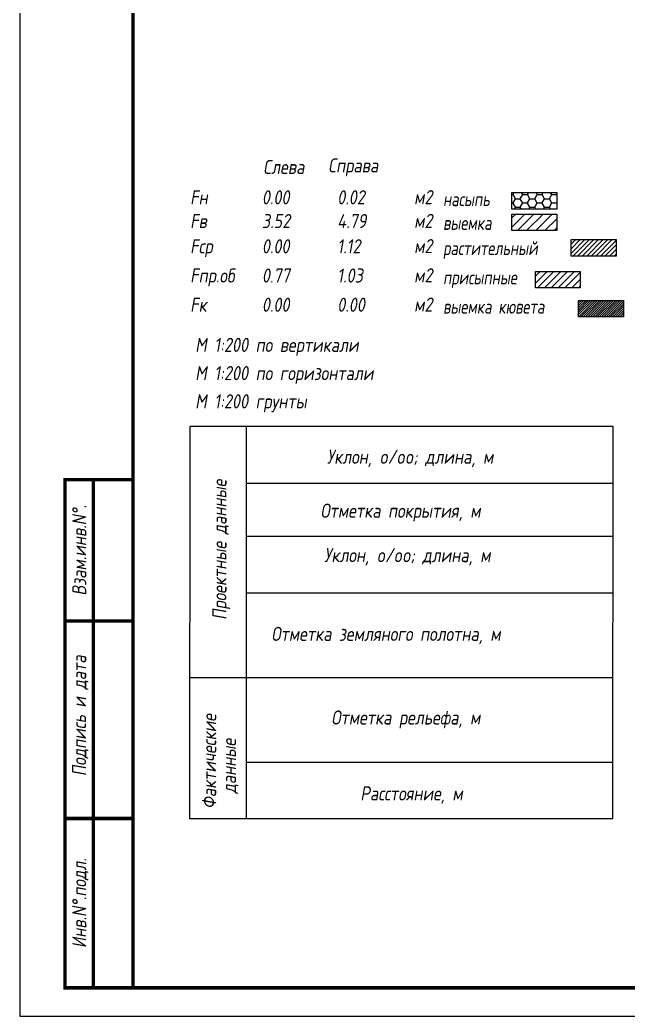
# Model space of a CAD drawing. Extents: x -717 to 1451, y -133302 to 233.
# Drawn here: x -30.1 to 77.6, y -79270.4 to -79094 of the extents above; entities that cross this region are included whole.
import ezdxf
from ezdxf.enums import TextEntityAlignment as Align

# ---------------------------------------------------------------- set-up
doc = ezdxf.new("R2010")
doc.units = 0
for name, color, linetype in [('Зарамочное оформление', 7, 'Continuous'), ('Объем выемки', 7, 'Continuous'), ('Объем кюветов', 7, 'Continuous'), ('Объем насыпи', 7, 'Continuous'), ('Объем присыпных обочин', 7, 'Continuous'), ('Объем срезки растительного слоя', 7, 'Continuous'), ('Объём_2650', 7, 'Continuous'), ('Таблица', 7, 'Continuous')]:
    doc.layers.add(name, color=color, linetype=linetype)
for name, color, linetype, true_color in [('Объём_2563', 7, 'Continuous', 0xff8000), ('Объём_2570', 7, 'Continuous', 0x80ff00), ('Объём_2600', 7, 'Continuous', 0x808000), ('Объём_2620', 2, 'Continuous', 0xffff00)]:
    doc.layers.add(name, color=color, linetype=linetype, true_color=true_color)
doc.styles.add('М', font='romand.shx', dxfattribs={"width": 0.8, "oblique": 10, "height": 2.5})

# ---------------------------------------------------------------- blocks, each defined once
blk = doc.blocks.new('условные обозначения')
at = {"layer": 'Объём_2563'}
h = blk.add_hatch(dxfattribs=at)
h.set_pattern_fill('ANSI31', color=256, scale=0.3)
h.set_pattern_definition([(45, (-34.5, -100.5), (-0.673519, 0.673519), [])])
h.paths.add_polyline_path([(18.26, 7.53), (27.08, 7.53), (27.08, 4.62), (18.26, 4.62)])
at = {"layer": 'Объём_2570'}
h = blk.add_hatch(dxfattribs=at)
h.set_pattern_fill('ANSI31', color=3, scale=0.2)
h.set_pattern_definition([(45, (-32.9034, -100.5), (-0.4490128, 0.4490128), [])])
h.paths.add_polyline_path([(25.29, 13.16), (34.12, 13.16), (34.12, 10.25), (25.29, 10.25)])
at = {"layer": 'Объём_2600'}
h = blk.add_hatch(dxfattribs=at)
h.set_pattern_fill('ANSI31', color=6, scale=0.4)
h.set_pattern_definition([(45, (-34.5, -100.5), (-0.898026, 0.898026), [])])
h.paths.add_polyline_path([(13.63, 17.67), (22.46, 17.67), (22.46, 14.76), (13.63, 14.76)])
at = {"layer": 'Объём_2620'}
h = blk.add_hatch(dxfattribs=at)
h.set_pattern_fill('ANSI31', color=2, scale=0.1)
h.set_pattern_definition([(45, (-33.755, -100.5), (-0.2245064, 0.2245064), [])])
h.paths.add_polyline_path([(26.75, 2.41), (35.57, 2.41), (35.57, -0.5), (26.75, -0.5)])
at = {"layer": 'Объём_2650'}
h = blk.add_hatch(dxfattribs=at)
h.set_pattern_fill('HONEY', color=5, scale=0.3)
h.set_pattern_definition([(0, (-34.5, -100.5), (1.42875, 0.824889), [0.9525, -1.905]), (120, (-34.5, -100.5), (-1.42875, 0.824889), [0.9525, -1.905]), (60, (-34.5, -100.5), (3e-09, 1.6497784), [-1.905, 0.9525])])
h.paths.add_polyline_path([(13.63, 21.49), (22.46, 21.49), (22.46, 18.58), (13.63, 18.58)])
at = {"layer": 'Объём_2563'}
blk.add_lwpolyline([(18.26, 7.53), (27.08, 7.53), (27.08, 4.62), (18.26, 4.62)], close=True, dxfattribs=at)
at = {"layer": 'Объём_2620', "color": 2}
blk.add_lwpolyline([(26.75, 2.41), (35.57, 2.41), (35.57, -0.5), (26.75, -0.5)], close=True, dxfattribs=at)
at = {"layer": 'Объём_2650', "color": 5}
blk.add_lwpolyline([(13.63, 21.49), (22.46, 21.49), (22.46, 18.58), (13.63, 18.58)], close=True, dxfattribs=at)
at = {"layer": 'Объём_2650', "color": 6}
blk.add_lwpolyline([(13.63, 17.67), (22.46, 17.67), (22.46, 14.76), (13.63, 14.76)], close=True, dxfattribs=at)
at = {"layer": 'Объём_2650', "color": 3}
blk.add_lwpolyline([(25.29, 13.16), (34.12, 13.16), (34.12, 10.25), (25.29, 10.25)], close=True, dxfattribs=at)
at = {"layer": 'Объем насыпи', "color": 1, "style": 'М', "oblique": 10, "width": 0.8}
for s, p in [('насыпь', (0.09, 19.09)), ('выемка', (0.09, 14.89)), ('растительный', (0.09, 10.42)), ('присыпные', (0.09, 5.24)), ('выемка кювета', (0.09, 0.06))]:
    blk.add_text(s, height=2.5, dxfattribs=at).set_placement(p)

msp = doc.modelspace()

# ---------------------------------------------------------------- linework, layer by layer
at = {"layer": 'Таблица', "linetype": 'Continuous', "flags": 128}
for points in [[(0, -79166), (-0.054, -79235.421)], [(75, -79166), (0, -79166)], [(10, -79166), (10, -79235.421)], [(74.946, -79235.421), (75, -79166)], [(10, -79176), (75, -79176)], [(10, -79185.421), (75, -79185.421)], [(9.946, -79195.421), (74.946, -79195.421)], [(-0.054, -79210.421), (74.946, -79210.421)], [(9.946, -79225.421), (74.946, -79225.421)], [(-0.054, -79235.421), (74.946, -79235.421)]]:
    msp.add_lwpolyline(points, dxfattribs=at)

# ---------------------------------------------------------------- block references
at = {"layer": 'Объём_2570', "xscale": 0.9}
msp.add_blockref('условные обозначения', (44.779, -79146.039), dxfattribs=at)

# ---------------------------------------------------------------- texts
at = {"style": 'М', "oblique": 10, "width": 0.8}
msp.add_text('М 1:200 грунты', height=2.5, dxfattribs=at).set_placement((0.973, -79162.769))
at = {"layer": 'Объем выемки', "style": 'М', "oblique": 10, "width": 0.8}
for s, p in [('Fв', (0.085, -79130.835)), ('3.52', (12.785, -79130.835)), ('4.79', (26.126, -79130.835)), ('м2', (39.731, -79130.802))]:
    msp.add_text(s, height=2.5, dxfattribs=at).set_placement(p)
at = {"layer": 'Объем кюветов', "style": 'М', "oblique": 10, "width": 0.8}
for s, p in [('Fк', (0.085, -79145.66)), ('0.00', (12.785, -79145.66)), ('0.00', (26.126, -79145.66)), ('м2', (39.731, -79145.627))]:
    msp.add_text(s, height=2.5, dxfattribs=at).set_placement(p)
at = {"layer": 'Объем насыпи', "style": 'М', "oblique": 10, "width": 0.8}
for s, p in [('Слева', (13.029, -79121.249)), ('Справа', (24.522, -79120.982)), ('Fн', (0.085, -79126.63)), ('0.00', (12.785, -79126.63)), ('0.02', (26.126, -79126.63)), ('м2', (39.731, -79126.597))]:
    msp.add_text(s, height=2.5, dxfattribs=at).set_placement(p)
at = {"layer": 'Объем присыпных обочин', "style": 'М', "oblique": 10, "width": 0.8}
for s, p in [('Fпр.об', (0.085, -79140.481)), ('0.77', (12.785, -79140.481)), ('1.03', (26.126, -79140.481)), ('м2', (39.731, -79140.448))]:
    msp.add_text(s, height=2.5, dxfattribs=at).set_placement(p)
at = {"layer": 'Объем срезки растительного слоя', "style": 'М', "oblique": 10, "width": 0.8}
for s, p in [('Fср', (0.085, -79135.303)), ('0.00', (12.785, -79135.303)), ('1.12', (26.126, -79135.303)), ('м2', (39.731, -79135.269))]:
    msp.add_text(s, height=2.5, dxfattribs=at).set_placement(p)
at = {"layer": 'Таблица', "style": 'М', "oblique": 10, "width": 0.8}
for s, p in [('М 1:200 по вертикали', (0.973, -79152.769)), ('М 1:200 по горизонтали', (0.973, -79157.769)), ('Уклон, o/oo; длина, м', (24.315, -79172.584)), ('Отметка покрытия, м', (23.148, -79182.139)), ('Уклон, o/oo; длина, м', (23.824, -79190.017)), ('Отметка земляного полотна, м', (14.462, -79203.965)), ('Отметка рельефа, м', (25.077, -79218.777)), ('Расстояние, м', (30.202, -79232.23))]:
    msp.add_text(s, height=2.5, dxfattribs=at).set_placement(p)
for s, p in [('Проектные данные ', (6.519, -79200.244)), ('Фактические ', (4.698, -79233.698)), ('данные', (8.204, -79230.993))]:
    msp.add_text(s, height=2.5, rotation=90, dxfattribs=at).set_placement(p)

# ---------------------------------------------------------------- wipeouts: each hides what was drawn before it
msp.add_wipeout([(-10.054, -79175.421), (-22.054, -79175.421), (-22.054, -79265.421), (-10.054, -79265.421)]).dxf.layer = 'Зарамочное оформление'

# ---------------------------------------------------------------- next in the draw order: linework, layer by layer
at = {"flags": 128}
msp.add_lwpolyline([(-30.054, -79270.421), (389.946, -79270.421), (389.946, -78973.421), (-30.054, -78973.421)], close=True, dxfattribs=at)
at = {"const_width": 0.6, "flags": 128}
msp.add_lwpolyline([(-10.054, -79265.421), (384.946, -79265.421), (384.946, -78978.421), (-10.054, -78978.421)], close=True, dxfattribs=at)
at = {"layer": 'Зарамочное оформление', "linetype": 'Continuous', "lineweight": -3, "const_width": 0.6, "flags": 128}
for points in [[(-10.054, -79265.421), (-22.054, -79265.421), (-22.054, -79175.421), (-10.054, -79175.421)], [(-17.054, -79265.421), (-17.054, -79175.421)], [(-22.054, -79200.421), (-10.054, -79200.421)], [(-22.054, -79235.421), (-10.054, -79235.421)]]:
    msp.add_lwpolyline(points, dxfattribs=at)

# ---------------------------------------------------------------- next in the draw order: texts
at = {"layer": 'Зарамочное оформление', "lineweight": 15, "style": 'М', "oblique": 10, "width": 0.8}
for s, p in [('Взам.инв.N%%d.', (-19.554, -79187.921)), ('Подпись и дата', (-19.572, -79217.227)), ('Инв.N%%d.подл.', (-19.554, -79250.421))]:
    msp.add_text(s, height=2.5, rotation=90, dxfattribs=at).set_placement(p, align=Align.MIDDLE_CENTER)

doc.saveas('drawing.dxf')
